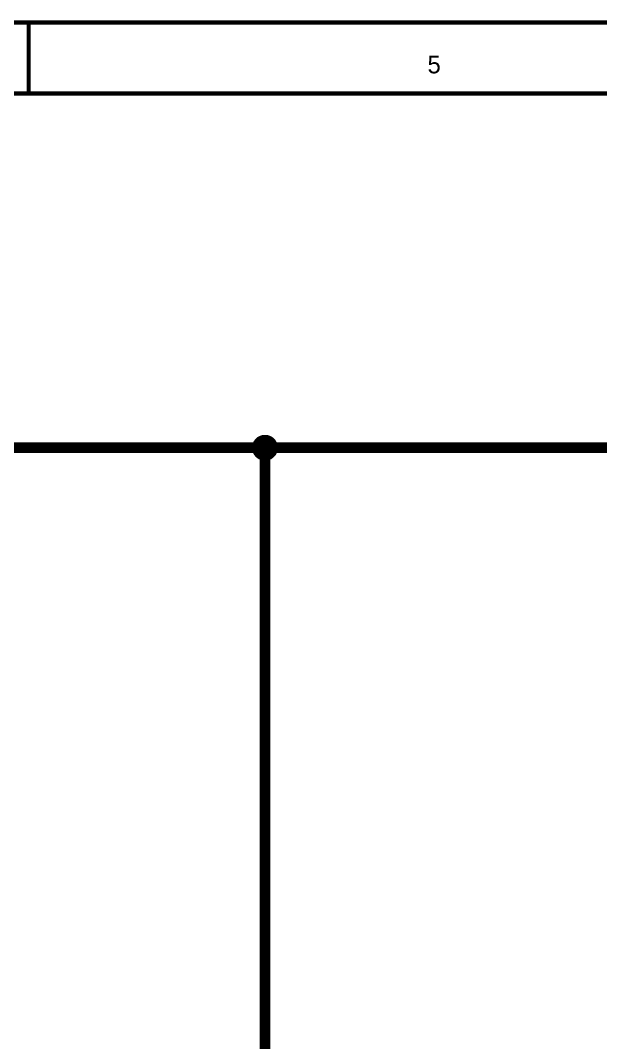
# Model space of a CAD drawing. Header units: millimetres. Extents: x 0 to 13.8, y 0 to 11.8.
# Drawn here: x 9.164 to 10.775, y 8.977 to 11.817 of the extents above; entities that cross this region are included whole.
import ezdxf

# ---------------------------------------------------------------- set-up
doc = ezdxf.new("R2010")
doc.units = ezdxf.units.MM
doc.header["$MEASUREMENT"] = 0
doc.layers.add('Sheet', color=255, linetype='Continuous')

msp = doc.modelspace()

# ---------------------------------------------------------------- linework, layer by layer
at = {"layer": 'Sheet'}
for points, const_width in [([(0, 11.811), (13.7795, 11.811), (13.7795, 0), (0, 0), (0, 11.811)], 0.0118), ([(0, 11.811), (0, 0), (13.7795, 0), (13.7795, 11.811), (0, 11.811), (0, 11.811)], 0.0039), ([(0.1971, 11.6139), (13.5829, 11.6139), (13.5829, 0.1967), (0.1971, 0.1967), (0.1971, 11.6139)], 0.0118), ([(0.1971, 11.6139), (0.1971, 0.1967), (13.5829, 0.1967), (13.5829, 11.6139), (0.1971, 11.6139), (0.1971, 11.6139)], 0.0039)]:
    msp.add_lwpolyline(points, close=True, dxfattribs=dict(at, const_width=const_width))
for points, const_width in [([(9.1864, 11.811), (9.1864, 11.6139)], 0.0118), ([(9.8125, 10.6297), (9.8125, 10.6314), (9.8125, 10.6327), (9.813, 10.6341), (9.813, 10.6358), (9.8134, 10.6372), (9.8139, 10.6385), (9.8143, 10.6402), (9.8147, 10.6416), (9.8156, 10.6429), (9.8161, 10.6442), (9.8169, 10.6451), (9.8178, 10.6464), (9.8187, 10.6477), (9.8196, 10.6486), (9.8205, 10.6499), (9.8214, 10.6508), (9.8222, 10.6517), (9.8236, 10.653), (9.8249, 10.6539), (9.8258, 10.6548), (9.8271, 10.6552), (9.8284, 10.6561), (9.8297, 10.6566), (9.8311, 10.6574), (9.8324, 10.6579), (9.8337, 10.6583), (9.835, 10.6588), (9.8363, 10.6592), (9.8381, 10.6592), (9.8394, 10.6596), (9.8412, 10.6596), (9.8425, 10.6596)], 0.0118), ([(9.8125, 10.6297), (9.8125, 10.6314), (9.8125, 10.6327), (9.813, 10.6341), (9.813, 10.6358), (9.8134, 10.6372), (9.8139, 10.6385), (9.8143, 10.6402), (9.8147, 10.6416), (9.8156, 10.6429), (9.8161, 10.6442), (9.8169, 10.6451), (9.8178, 10.6464), (9.8187, 10.6477), (9.8196, 10.6486), (9.8205, 10.6499), (9.8214, 10.6508), (9.8222, 10.6517), (9.8236, 10.653), (9.8249, 10.6539), (9.8258, 10.6548), (9.8271, 10.6552), (9.8284, 10.6561), (9.8297, 10.6566), (9.8311, 10.6574), (9.8324, 10.6579), (9.8337, 10.6583), (9.835, 10.6588), (9.8363, 10.6592), (9.8381, 10.6592), (9.8394, 10.6596), (9.8412, 10.6596), (9.8425, 10.6596)], 0.0118), ([(9.8125, 10.6297), (9.8125, 10.6314), (9.8125, 10.6327), (9.813, 10.6341), (9.813, 10.6358), (9.8134, 10.6372), (9.8139, 10.6385), (9.8143, 10.6402), (9.8147, 10.6416), (9.8156, 10.6429), (9.8161, 10.6442), (9.8169, 10.6451), (9.8178, 10.6464), (9.8187, 10.6477), (9.8196, 10.6486), (9.8205, 10.6499), (9.8214, 10.6508), (9.8222, 10.6517), (9.8236, 10.653), (9.8249, 10.6539), (9.8258, 10.6548), (9.8271, 10.6552), (9.8284, 10.6561), (9.8297, 10.6566), (9.8311, 10.6574), (9.8324, 10.6579), (9.8337, 10.6583), (9.835, 10.6588), (9.8363, 10.6592), (9.8381, 10.6592), (9.8394, 10.6596), (9.8412, 10.6596), (9.8425, 10.6596)], 0.0118), ([(9.8125, 10.6297), (9.8125, 10.6314), (9.8125, 10.6327), (9.813, 10.6341), (9.813, 10.6358), (9.8134, 10.6372), (9.8139, 10.6385), (9.8143, 10.6402), (9.8147, 10.6416), (9.8156, 10.6429), (9.8161, 10.6442), (9.8169, 10.6451), (9.8178, 10.6464), (9.8187, 10.6477), (9.8196, 10.6486), (9.8205, 10.6499), (9.8214, 10.6508), (9.8222, 10.6517), (9.8236, 10.653), (9.8249, 10.6539), (9.8258, 10.6548), (9.8271, 10.6552), (9.8284, 10.6561), (9.8297, 10.6566), (9.8311, 10.6574), (9.8324, 10.6579), (9.8337, 10.6583), (9.835, 10.6588), (9.8363, 10.6592), (9.8381, 10.6592), (9.8394, 10.6596), (9.8412, 10.6596), (9.8425, 10.6596)], 0.0118), ([(9.8125, 10.6297), (9.8125, 10.6314), (9.8125, 10.6327), (9.813, 10.6341), (9.813, 10.6358), (9.8134, 10.6372), (9.8139, 10.6385), (9.8143, 10.6402), (9.8147, 10.6416), (9.8156, 10.6429), (9.8161, 10.6442), (9.8169, 10.6451), (9.8178, 10.6464), (9.8187, 10.6477), (9.8196, 10.6486), (9.8205, 10.6499), (9.8214, 10.6508), (9.8222, 10.6517), (9.8236, 10.653), (9.8249, 10.6539), (9.8258, 10.6548), (9.8271, 10.6552), (9.8284, 10.6561), (9.8297, 10.6566), (9.8311, 10.6574), (9.8324, 10.6579), (9.8337, 10.6583), (9.835, 10.6588), (9.8363, 10.6592), (9.8381, 10.6592), (9.8394, 10.6596), (9.8412, 10.6596), (9.8425, 10.6596)], 0.0039), ([(9.8125, 10.6297), (9.8125, 10.6314), (9.8125, 10.6327), (9.813, 10.6341), (9.813, 10.6358), (9.8134, 10.6372), (9.8139, 10.6385), (9.8143, 10.6402), (9.8147, 10.6416), (9.8156, 10.6429), (9.8161, 10.6442), (9.8169, 10.6451), (9.8178, 10.6464), (9.8187, 10.6477), (9.8196, 10.6486), (9.8205, 10.6499), (9.8214, 10.6508), (9.8222, 10.6517), (9.8236, 10.653), (9.8249, 10.6539), (9.8258, 10.6548), (9.8271, 10.6552), (9.8284, 10.6561), (9.8297, 10.6566), (9.8311, 10.6574), (9.8324, 10.6579), (9.8337, 10.6583), (9.835, 10.6588), (9.8363, 10.6592), (9.8381, 10.6592), (9.8394, 10.6596), (9.8412, 10.6596), (9.8425, 10.6596)], 0.0039), ([(9.8125, 10.6297), (9.8125, 10.6314), (9.8125, 10.6327), (9.813, 10.6341), (9.813, 10.6358), (9.8134, 10.6372), (9.8139, 10.6385), (9.8143, 10.6402), (9.8147, 10.6416), (9.8156, 10.6429), (9.8161, 10.6442), (9.8169, 10.6451), (9.8178, 10.6464), (9.8187, 10.6477), (9.8196, 10.6486), (9.8205, 10.6499), (9.8214, 10.6508), (9.8222, 10.6517), (9.8236, 10.653), (9.8249, 10.6539), (9.8258, 10.6548), (9.8271, 10.6552), (9.8284, 10.6561), (9.8297, 10.6566), (9.8311, 10.6574), (9.8324, 10.6579), (9.8337, 10.6583), (9.835, 10.6588), (9.8363, 10.6592), (9.8381, 10.6592), (9.8394, 10.6596), (9.8412, 10.6596), (9.8425, 10.6596)], 0.0039), ([(9.8125, 10.6297), (9.8125, 10.6314), (9.8125, 10.6327), (9.813, 10.6341), (9.813, 10.6358), (9.8134, 10.6372), (9.8139, 10.6385), (9.8143, 10.6402), (9.8147, 10.6416), (9.8156, 10.6429), (9.8161, 10.6442), (9.8169, 10.6451), (9.8178, 10.6464), (9.8187, 10.6477), (9.8196, 10.6486), (9.8205, 10.6499), (9.8214, 10.6508), (9.8222, 10.6517), (9.8236, 10.653), (9.8249, 10.6539), (9.8258, 10.6548), (9.8271, 10.6552), (9.8284, 10.6561), (9.8297, 10.6566), (9.8311, 10.6574), (9.8324, 10.6579), (9.8337, 10.6583), (9.835, 10.6588), (9.8363, 10.6592), (9.8381, 10.6592), (9.8394, 10.6596), (9.8412, 10.6596), (9.8425, 10.6596)], 0.0039), ([(9.8425, 10.6596), (9.8425, 10.6596)], 0.0118), ([(9.8425, 10.6596), (9.8443, 10.6596), (9.8456, 10.6596), (9.8469, 10.6592), (9.8487, 10.6592), (9.85, 10.6588), (9.8513, 10.6583), (9.8531, 10.6579), (9.8544, 10.6574), (9.8557, 10.6566), (9.8571, 10.6561), (9.858, 10.6552), (9.8593, 10.6548), (9.8606, 10.6539), (9.8615, 10.653), (9.8628, 10.6517), (9.8637, 10.6508), (9.8646, 10.6499), (9.8659, 10.6486), (9.8668, 10.6477), (9.8677, 10.6464), (9.8681, 10.6451), (9.869, 10.6442), (9.8694, 10.6429), (9.8703, 10.6416), (9.8707, 10.6402), (9.8712, 10.6385), (9.8716, 10.6372), (9.8721, 10.6358), (9.8721, 10.6341), (9.8725, 10.6327), (9.8725, 10.6314), (9.8725, 10.6297)], 0.0118), ([(9.8425, 10.6596), (9.8425, 10.6596)], 0.0118), ([(9.8425, 10.6596), (9.8443, 10.6596), (9.8456, 10.6596), (9.8469, 10.6592), (9.8487, 10.6592), (9.85, 10.6588), (9.8513, 10.6583), (9.8531, 10.6579), (9.8544, 10.6574), (9.8557, 10.6566), (9.8571, 10.6561), (9.858, 10.6552), (9.8593, 10.6548), (9.8606, 10.6539), (9.8615, 10.653), (9.8628, 10.6517), (9.8637, 10.6508), (9.8646, 10.6499), (9.8659, 10.6486), (9.8668, 10.6477), (9.8677, 10.6464), (9.8681, 10.6451), (9.869, 10.6442), (9.8694, 10.6429), (9.8703, 10.6416), (9.8707, 10.6402), (9.8712, 10.6385), (9.8716, 10.6372), (9.8721, 10.6358), (9.8721, 10.6341), (9.8725, 10.6327), (9.8725, 10.6314), (9.8725, 10.6297)], 0.0118), ([(9.8425, 10.6596), (9.8425, 10.6596)], 0.0118), ([(9.8425, 10.6596), (9.8443, 10.6596), (9.8456, 10.6596), (9.8469, 10.6592), (9.8487, 10.6592), (9.85, 10.6588), (9.8513, 10.6583), (9.8531, 10.6579), (9.8544, 10.6574), (9.8557, 10.6566), (9.8571, 10.6561), (9.858, 10.6552), (9.8593, 10.6548), (9.8606, 10.6539), (9.8615, 10.653), (9.8628, 10.6517), (9.8637, 10.6508), (9.8646, 10.6499), (9.8659, 10.6486), (9.8668, 10.6477), (9.8677, 10.6464), (9.8681, 10.6451), (9.869, 10.6442), (9.8694, 10.6429), (9.8703, 10.6416), (9.8707, 10.6402), (9.8712, 10.6385), (9.8716, 10.6372), (9.8721, 10.6358), (9.8721, 10.6341), (9.8725, 10.6327), (9.8725, 10.6314), (9.8725, 10.6297)], 0.0118), ([(9.8425, 10.6596), (9.8425, 10.6596)], 0.0118), ([(9.8425, 10.6596), (9.8443, 10.6596), (9.8456, 10.6596), (9.8469, 10.6592), (9.8487, 10.6592), (9.85, 10.6588), (9.8513, 10.6583), (9.8531, 10.6579), (9.8544, 10.6574), (9.8557, 10.6566), (9.8571, 10.6561), (9.858, 10.6552), (9.8593, 10.6548), (9.8606, 10.6539), (9.8615, 10.653), (9.8628, 10.6517), (9.8637, 10.6508), (9.8646, 10.6499), (9.8659, 10.6486), (9.8668, 10.6477), (9.8677, 10.6464), (9.8681, 10.6451), (9.869, 10.6442), (9.8694, 10.6429), (9.8703, 10.6416), (9.8707, 10.6402), (9.8712, 10.6385), (9.8716, 10.6372), (9.8721, 10.6358), (9.8721, 10.6341), (9.8725, 10.6327), (9.8725, 10.6314), (9.8725, 10.6297)], 0.0118), ([(9.8425, 10.6596), (9.8425, 10.6596)], 0.0039), ([(9.8425, 10.6596), (9.8443, 10.6596), (9.8456, 10.6596), (9.8469, 10.6592), (9.8487, 10.6592), (9.85, 10.6588), (9.8513, 10.6583), (9.8531, 10.6579), (9.8544, 10.6574), (9.8557, 10.6566), (9.8571, 10.6561), (9.858, 10.6552), (9.8593, 10.6548), (9.8606, 10.6539), (9.8615, 10.653), (9.8628, 10.6517), (9.8637, 10.6508), (9.8646, 10.6499), (9.8659, 10.6486), (9.8668, 10.6477), (9.8677, 10.6464), (9.8681, 10.6451), (9.869, 10.6442), (9.8694, 10.6429), (9.8703, 10.6416), (9.8707, 10.6402), (9.8712, 10.6385), (9.8716, 10.6372), (9.8721, 10.6358), (9.8721, 10.6341), (9.8725, 10.6327), (9.8725, 10.6314), (9.8725, 10.6297)], 0.0039), ([(9.8425, 10.6596), (9.8425, 10.6596)], 0.0039), ([(9.8425, 10.6596), (9.8443, 10.6596), (9.8456, 10.6596), (9.8469, 10.6592), (9.8487, 10.6592), (9.85, 10.6588), (9.8513, 10.6583), (9.8531, 10.6579), (9.8544, 10.6574), (9.8557, 10.6566), (9.8571, 10.6561), (9.858, 10.6552), (9.8593, 10.6548), (9.8606, 10.6539), (9.8615, 10.653), (9.8628, 10.6517), (9.8637, 10.6508), (9.8646, 10.6499), (9.8659, 10.6486), (9.8668, 10.6477), (9.8677, 10.6464), (9.8681, 10.6451), (9.869, 10.6442), (9.8694, 10.6429), (9.8703, 10.6416), (9.8707, 10.6402), (9.8712, 10.6385), (9.8716, 10.6372), (9.8721, 10.6358), (9.8721, 10.6341), (9.8725, 10.6327), (9.8725, 10.6314), (9.8725, 10.6297)], 0.0039), ([(9.8425, 10.6596), (9.8425, 10.6596)], 0.0039), ([(9.8425, 10.6596), (9.8443, 10.6596), (9.8456, 10.6596), (9.8469, 10.6592), (9.8487, 10.6592), (9.85, 10.6588), (9.8513, 10.6583), (9.8531, 10.6579), (9.8544, 10.6574), (9.8557, 10.6566), (9.8571, 10.6561), (9.858, 10.6552), (9.8593, 10.6548), (9.8606, 10.6539), (9.8615, 10.653), (9.8628, 10.6517), (9.8637, 10.6508), (9.8646, 10.6499), (9.8659, 10.6486), (9.8668, 10.6477), (9.8677, 10.6464), (9.8681, 10.6451), (9.869, 10.6442), (9.8694, 10.6429), (9.8703, 10.6416), (9.8707, 10.6402), (9.8712, 10.6385), (9.8716, 10.6372), (9.8721, 10.6358), (9.8721, 10.6341), (9.8725, 10.6327), (9.8725, 10.6314), (9.8725, 10.6297)], 0.0039), ([(9.8425, 10.6596), (9.8425, 10.6596)], 0.0039), ([(9.8425, 10.6596), (9.8443, 10.6596), (9.8456, 10.6596), (9.8469, 10.6592), (9.8487, 10.6592), (9.85, 10.6588), (9.8513, 10.6583), (9.8531, 10.6579), (9.8544, 10.6574), (9.8557, 10.6566), (9.8571, 10.6561), (9.858, 10.6552), (9.8593, 10.6548), (9.8606, 10.6539), (9.8615, 10.653), (9.8628, 10.6517), (9.8637, 10.6508), (9.8646, 10.6499), (9.8659, 10.6486), (9.8668, 10.6477), (9.8677, 10.6464), (9.8681, 10.6451), (9.869, 10.6442), (9.8694, 10.6429), (9.8703, 10.6416), (9.8707, 10.6402), (9.8712, 10.6385), (9.8716, 10.6372), (9.8721, 10.6358), (9.8721, 10.6341), (9.8725, 10.6327), (9.8725, 10.6314), (9.8725, 10.6297)], 0.0039), ([(4.5279, 10.6297), (9.8425, 10.6297), (9.8425, 7.874), (9.8425, 6.6926), (7.0869, 6.6926), (4.5279, 6.6926)], 0.0295), ([(9.8425, 10.5997), (9.8412, 10.5997), (9.8394, 10.5997), (9.8381, 10.6001), (9.8363, 10.6001), (9.835, 10.6006), (9.8337, 10.601), (9.8324, 10.6014), (9.8311, 10.6019), (9.8297, 10.6028), (9.8284, 10.6032), (9.8271, 10.6041), (9.8258, 10.605), (9.8249, 10.6058), (9.8236, 10.6067), (9.8222, 10.6076), (9.8214, 10.6085), (9.8205, 10.6094), (9.8196, 10.6107), (9.8187, 10.612), (9.8178, 10.6129), (9.8169, 10.6142), (9.8161, 10.6155), (9.8156, 10.6169), (9.8147, 10.6182), (9.8143, 10.6195), (9.8139, 10.6208), (9.8134, 10.6222), (9.813, 10.6235), (9.813, 10.6252), (9.8125, 10.6266), (9.8125, 10.6283), (9.8125, 10.6297)], 0.0118), ([(9.8125, 10.6297), (9.8125, 10.6297)], 0.0118), ([(9.8425, 10.5997), (9.8412, 10.5997), (9.8394, 10.5997), (9.8381, 10.6001), (9.8363, 10.6001), (9.835, 10.6006), (9.8337, 10.601), (9.8324, 10.6014), (9.8311, 10.6019), (9.8297, 10.6028), (9.8284, 10.6032), (9.8271, 10.6041), (9.8258, 10.605), (9.8249, 10.6058), (9.8236, 10.6067), (9.8222, 10.6076), (9.8214, 10.6085), (9.8205, 10.6094), (9.8196, 10.6107), (9.8187, 10.612), (9.8178, 10.6129), (9.8169, 10.6142), (9.8161, 10.6155), (9.8156, 10.6169), (9.8147, 10.6182), (9.8143, 10.6195), (9.8139, 10.6208), (9.8134, 10.6222), (9.813, 10.6235), (9.813, 10.6252), (9.8125, 10.6266), (9.8125, 10.6283), (9.8125, 10.6297)], 0.0118), ([(9.8125, 10.6297), (9.8125, 10.6297)], 0.0118), ([(9.8425, 10.5997), (9.8412, 10.5997), (9.8394, 10.5997), (9.8381, 10.6001), (9.8363, 10.6001), (9.835, 10.6006), (9.8337, 10.601), (9.8324, 10.6014), (9.8311, 10.6019), (9.8297, 10.6028), (9.8284, 10.6032), (9.8271, 10.6041), (9.8258, 10.605), (9.8249, 10.6058), (9.8236, 10.6067), (9.8222, 10.6076), (9.8214, 10.6085), (9.8205, 10.6094), (9.8196, 10.6107), (9.8187, 10.612), (9.8178, 10.6129), (9.8169, 10.6142), (9.8161, 10.6155), (9.8156, 10.6169), (9.8147, 10.6182), (9.8143, 10.6195), (9.8139, 10.6208), (9.8134, 10.6222), (9.813, 10.6235), (9.813, 10.6252), (9.8125, 10.6266), (9.8125, 10.6283), (9.8125, 10.6297)], 0.0118), ([(9.8125, 10.6297), (9.8125, 10.6297)], 0.0118), ([(9.8425, 10.5997), (9.8412, 10.5997), (9.8394, 10.5997), (9.8381, 10.6001), (9.8363, 10.6001), (9.835, 10.6006), (9.8337, 10.601), (9.8324, 10.6014), (9.8311, 10.6019), (9.8297, 10.6028), (9.8284, 10.6032), (9.8271, 10.6041), (9.8258, 10.605), (9.8249, 10.6058), (9.8236, 10.6067), (9.8222, 10.6076), (9.8214, 10.6085), (9.8205, 10.6094), (9.8196, 10.6107), (9.8187, 10.612), (9.8178, 10.6129), (9.8169, 10.6142), (9.8161, 10.6155), (9.8156, 10.6169), (9.8147, 10.6182), (9.8143, 10.6195), (9.8139, 10.6208), (9.8134, 10.6222), (9.813, 10.6235), (9.813, 10.6252), (9.8125, 10.6266), (9.8125, 10.6283), (9.8125, 10.6297)], 0.0118), ([(9.8125, 10.6297), (9.8125, 10.6297)], 0.0118), ([(9.8425, 10.5997), (9.8412, 10.5997), (9.8394, 10.5997), (9.8381, 10.6001), (9.8363, 10.6001), (9.835, 10.6006), (9.8337, 10.601), (9.8324, 10.6014), (9.8311, 10.6019), (9.8297, 10.6028), (9.8284, 10.6032), (9.8271, 10.6041), (9.8258, 10.605), (9.8249, 10.6058), (9.8236, 10.6067), (9.8222, 10.6076), (9.8214, 10.6085), (9.8205, 10.6094), (9.8196, 10.6107), (9.8187, 10.612), (9.8178, 10.6129), (9.8169, 10.6142), (9.8161, 10.6155), (9.8156, 10.6169), (9.8147, 10.6182), (9.8143, 10.6195), (9.8139, 10.6208), (9.8134, 10.6222), (9.813, 10.6235), (9.813, 10.6252), (9.8125, 10.6266), (9.8125, 10.6283), (9.8125, 10.6297)], 0.0039), ([(9.8125, 10.6297), (9.8125, 10.6297)], 0.0039), ([(9.8425, 10.5997), (9.8412, 10.5997), (9.8394, 10.5997), (9.8381, 10.6001), (9.8363, 10.6001), (9.835, 10.6006), (9.8337, 10.601), (9.8324, 10.6014), (9.8311, 10.6019), (9.8297, 10.6028), (9.8284, 10.6032), (9.8271, 10.6041), (9.8258, 10.605), (9.8249, 10.6058), (9.8236, 10.6067), (9.8222, 10.6076), (9.8214, 10.6085), (9.8205, 10.6094), (9.8196, 10.6107), (9.8187, 10.612), (9.8178, 10.6129), (9.8169, 10.6142), (9.8161, 10.6155), (9.8156, 10.6169), (9.8147, 10.6182), (9.8143, 10.6195), (9.8139, 10.6208), (9.8134, 10.6222), (9.813, 10.6235), (9.813, 10.6252), (9.8125, 10.6266), (9.8125, 10.6283), (9.8125, 10.6297)], 0.0039), ([(9.8125, 10.6297), (9.8125, 10.6297)], 0.0039), ([(9.8425, 10.5997), (9.8412, 10.5997), (9.8394, 10.5997), (9.8381, 10.6001), (9.8363, 10.6001), (9.835, 10.6006), (9.8337, 10.601), (9.8324, 10.6014), (9.8311, 10.6019), (9.8297, 10.6028), (9.8284, 10.6032), (9.8271, 10.6041), (9.8258, 10.605), (9.8249, 10.6058), (9.8236, 10.6067), (9.8222, 10.6076), (9.8214, 10.6085), (9.8205, 10.6094), (9.8196, 10.6107), (9.8187, 10.612), (9.8178, 10.6129), (9.8169, 10.6142), (9.8161, 10.6155), (9.8156, 10.6169), (9.8147, 10.6182), (9.8143, 10.6195), (9.8139, 10.6208), (9.8134, 10.6222), (9.813, 10.6235), (9.813, 10.6252), (9.8125, 10.6266), (9.8125, 10.6283), (9.8125, 10.6297)], 0.0039), ([(9.8125, 10.6297), (9.8125, 10.6297)], 0.0039), ([(9.8425, 10.5997), (9.8412, 10.5997), (9.8394, 10.5997), (9.8381, 10.6001), (9.8363, 10.6001), (9.835, 10.6006), (9.8337, 10.601), (9.8324, 10.6014), (9.8311, 10.6019), (9.8297, 10.6028), (9.8284, 10.6032), (9.8271, 10.6041), (9.8258, 10.605), (9.8249, 10.6058), (9.8236, 10.6067), (9.8222, 10.6076), (9.8214, 10.6085), (9.8205, 10.6094), (9.8196, 10.6107), (9.8187, 10.612), (9.8178, 10.6129), (9.8169, 10.6142), (9.8161, 10.6155), (9.8156, 10.6169), (9.8147, 10.6182), (9.8143, 10.6195), (9.8139, 10.6208), (9.8134, 10.6222), (9.813, 10.6235), (9.813, 10.6252), (9.8125, 10.6266), (9.8125, 10.6283), (9.8125, 10.6297)], 0.0039), ([(9.8125, 10.6297), (9.8125, 10.6297)], 0.0039), ([(9.8425, 10.6297), (13.5829, 10.6297), (13.5829, 7.874)], 0.0295), ([(9.8725, 10.6297), (9.8725, 10.6283), (9.8725, 10.6266), (9.8721, 10.6252), (9.8721, 10.6235), (9.8716, 10.6222), (9.8712, 10.6208), (9.8707, 10.6195), (9.8703, 10.6182), (9.8694, 10.6169), (9.869, 10.6155), (9.8681, 10.6142), (9.8677, 10.6129), (9.8668, 10.612), (9.8659, 10.6107), (9.8646, 10.6094), (9.8637, 10.6085), (9.8628, 10.6076), (9.8615, 10.6067), (9.8606, 10.6058), (9.8593, 10.605), (9.858, 10.6041), (9.8571, 10.6032), (9.8557, 10.6028), (9.8544, 10.6019), (9.8531, 10.6014), (9.8513, 10.601), (9.85, 10.6006), (9.8487, 10.6001), (9.8469, 10.6001), (9.8456, 10.5997), (9.8443, 10.5997), (9.8425, 10.5997)], 0.0118), ([(9.8725, 10.6297), (9.8725, 10.6283), (9.8725, 10.6266), (9.8721, 10.6252), (9.8721, 10.6235), (9.8716, 10.6222), (9.8712, 10.6208), (9.8707, 10.6195), (9.8703, 10.6182), (9.8694, 10.6169), (9.869, 10.6155), (9.8681, 10.6142), (9.8677, 10.6129), (9.8668, 10.612), (9.8659, 10.6107), (9.8646, 10.6094), (9.8637, 10.6085), (9.8628, 10.6076), (9.8615, 10.6067), (9.8606, 10.6058), (9.8593, 10.605), (9.858, 10.6041), (9.8571, 10.6032), (9.8557, 10.6028), (9.8544, 10.6019), (9.8531, 10.6014), (9.8513, 10.601), (9.85, 10.6006), (9.8487, 10.6001), (9.8469, 10.6001), (9.8456, 10.5997), (9.8443, 10.5997), (9.8425, 10.5997)], 0.0118), ([(9.8725, 10.6297), (9.8725, 10.6283), (9.8725, 10.6266), (9.8721, 10.6252), (9.8721, 10.6235), (9.8716, 10.6222), (9.8712, 10.6208), (9.8707, 10.6195), (9.8703, 10.6182), (9.8694, 10.6169), (9.869, 10.6155), (9.8681, 10.6142), (9.8677, 10.6129), (9.8668, 10.612), (9.8659, 10.6107), (9.8646, 10.6094), (9.8637, 10.6085), (9.8628, 10.6076), (9.8615, 10.6067), (9.8606, 10.6058), (9.8593, 10.605), (9.858, 10.6041), (9.8571, 10.6032), (9.8557, 10.6028), (9.8544, 10.6019), (9.8531, 10.6014), (9.8513, 10.601), (9.85, 10.6006), (9.8487, 10.6001), (9.8469, 10.6001), (9.8456, 10.5997), (9.8443, 10.5997), (9.8425, 10.5997)], 0.0118), ([(9.8725, 10.6297), (9.8725, 10.6283), (9.8725, 10.6266), (9.8721, 10.6252), (9.8721, 10.6235), (9.8716, 10.6222), (9.8712, 10.6208), (9.8707, 10.6195), (9.8703, 10.6182), (9.8694, 10.6169), (9.869, 10.6155), (9.8681, 10.6142), (9.8677, 10.6129), (9.8668, 10.612), (9.8659, 10.6107), (9.8646, 10.6094), (9.8637, 10.6085), (9.8628, 10.6076), (9.8615, 10.6067), (9.8606, 10.6058), (9.8593, 10.605), (9.858, 10.6041), (9.8571, 10.6032), (9.8557, 10.6028), (9.8544, 10.6019), (9.8531, 10.6014), (9.8513, 10.601), (9.85, 10.6006), (9.8487, 10.6001), (9.8469, 10.6001), (9.8456, 10.5997), (9.8443, 10.5997), (9.8425, 10.5997)], 0.0118), ([(9.8725, 10.6297), (9.8725, 10.6283), (9.8725, 10.6266), (9.8721, 10.6252), (9.8721, 10.6235), (9.8716, 10.6222), (9.8712, 10.6208), (9.8707, 10.6195), (9.8703, 10.6182), (9.8694, 10.6169), (9.869, 10.6155), (9.8681, 10.6142), (9.8677, 10.6129), (9.8668, 10.612), (9.8659, 10.6107), (9.8646, 10.6094), (9.8637, 10.6085), (9.8628, 10.6076), (9.8615, 10.6067), (9.8606, 10.6058), (9.8593, 10.605), (9.858, 10.6041), (9.8571, 10.6032), (9.8557, 10.6028), (9.8544, 10.6019), (9.8531, 10.6014), (9.8513, 10.601), (9.85, 10.6006), (9.8487, 10.6001), (9.8469, 10.6001), (9.8456, 10.5997), (9.8443, 10.5997), (9.8425, 10.5997)], 0.0039), ([(9.8725, 10.6297), (9.8725, 10.6283), (9.8725, 10.6266), (9.8721, 10.6252), (9.8721, 10.6235), (9.8716, 10.6222), (9.8712, 10.6208), (9.8707, 10.6195), (9.8703, 10.6182), (9.8694, 10.6169), (9.869, 10.6155), (9.8681, 10.6142), (9.8677, 10.6129), (9.8668, 10.612), (9.8659, 10.6107), (9.8646, 10.6094), (9.8637, 10.6085), (9.8628, 10.6076), (9.8615, 10.6067), (9.8606, 10.6058), (9.8593, 10.605), (9.858, 10.6041), (9.8571, 10.6032), (9.8557, 10.6028), (9.8544, 10.6019), (9.8531, 10.6014), (9.8513, 10.601), (9.85, 10.6006), (9.8487, 10.6001), (9.8469, 10.6001), (9.8456, 10.5997), (9.8443, 10.5997), (9.8425, 10.5997)], 0.0039), ([(9.8725, 10.6297), (9.8725, 10.6283), (9.8725, 10.6266), (9.8721, 10.6252), (9.8721, 10.6235), (9.8716, 10.6222), (9.8712, 10.6208), (9.8707, 10.6195), (9.8703, 10.6182), (9.8694, 10.6169), (9.869, 10.6155), (9.8681, 10.6142), (9.8677, 10.6129), (9.8668, 10.612), (9.8659, 10.6107), (9.8646, 10.6094), (9.8637, 10.6085), (9.8628, 10.6076), (9.8615, 10.6067), (9.8606, 10.6058), (9.8593, 10.605), (9.858, 10.6041), (9.8571, 10.6032), (9.8557, 10.6028), (9.8544, 10.6019), (9.8531, 10.6014), (9.8513, 10.601), (9.85, 10.6006), (9.8487, 10.6001), (9.8469, 10.6001), (9.8456, 10.5997), (9.8443, 10.5997), (9.8425, 10.5997)], 0.0039), ([(9.8725, 10.6297), (9.8725, 10.6283), (9.8725, 10.6266), (9.8721, 10.6252), (9.8721, 10.6235), (9.8716, 10.6222), (9.8712, 10.6208), (9.8707, 10.6195), (9.8703, 10.6182), (9.8694, 10.6169), (9.869, 10.6155), (9.8681, 10.6142), (9.8677, 10.6129), (9.8668, 10.612), (9.8659, 10.6107), (9.8646, 10.6094), (9.8637, 10.6085), (9.8628, 10.6076), (9.8615, 10.6067), (9.8606, 10.6058), (9.8593, 10.605), (9.858, 10.6041), (9.8571, 10.6032), (9.8557, 10.6028), (9.8544, 10.6019), (9.8531, 10.6014), (9.8513, 10.601), (9.85, 10.6006), (9.8487, 10.6001), (9.8469, 10.6001), (9.8456, 10.5997), (9.8443, 10.5997), (9.8425, 10.5997)], 0.0039), ([(9.8725, 10.6297), (9.8725, 10.6297), (9.8725, 10.6297), (9.8725, 10.6297), (9.8725, 10.6297), (9.8725, 10.6297), (9.8725, 10.6297), (9.8725, 10.6297), (9.8725, 10.6297), (9.8725, 10.6297), (9.8725, 10.6297), (9.8725, 10.6297), (9.8725, 10.6297), (9.8725, 10.6297), (9.8725, 10.6297), (9.8725, 10.6297), (9.8725, 10.6297), (9.8725, 10.6297), (9.8725, 10.6297), (9.8725, 10.6297), (9.8725, 10.6297), (9.8725, 10.6297), (9.8725, 10.6297), (9.8725, 10.6297), (9.8725, 10.6297), (9.8725, 10.6297), (9.8725, 10.6297), (9.8725, 10.6297), (9.8725, 10.6297), (9.8725, 10.6297), (9.8725, 10.6297), (9.8725, 10.6297), (9.8725, 10.6297)], 0.0118), ([(9.8725, 10.6297), (9.8725, 10.6297)], 0.0118), ([(9.8725, 10.6297), (9.8725, 10.6297), (9.8725, 10.6297), (9.8725, 10.6297), (9.8725, 10.6297), (9.8725, 10.6297), (9.8725, 10.6297), (9.8725, 10.6297), (9.8725, 10.6297), (9.8725, 10.6297), (9.8725, 10.6297), (9.8725, 10.6297), (9.8725, 10.6297), (9.8725, 10.6297), (9.8725, 10.6297), (9.8725, 10.6297), (9.8725, 10.6297), (9.8725, 10.6297), (9.8725, 10.6297), (9.8725, 10.6297), (9.8725, 10.6297), (9.8725, 10.6297), (9.8725, 10.6297), (9.8725, 10.6297), (9.8725, 10.6297), (9.8725, 10.6297), (9.8725, 10.6297), (9.8725, 10.6297), (9.8725, 10.6297), (9.8725, 10.6297), (9.8725, 10.6297), (9.8725, 10.6297), (9.8725, 10.6297)], 0.0118), ([(9.8725, 10.6297), (9.8725, 10.6297)], 0.0118), ([(9.8725, 10.6297), (9.8725, 10.6297), (9.8725, 10.6297), (9.8725, 10.6297), (9.8725, 10.6297), (9.8725, 10.6297), (9.8725, 10.6297), (9.8725, 10.6297), (9.8725, 10.6297), (9.8725, 10.6297), (9.8725, 10.6297), (9.8725, 10.6297), (9.8725, 10.6297), (9.8725, 10.6297), (9.8725, 10.6297), (9.8725, 10.6297), (9.8725, 10.6297), (9.8725, 10.6297), (9.8725, 10.6297), (9.8725, 10.6297), (9.8725, 10.6297), (9.8725, 10.6297), (9.8725, 10.6297), (9.8725, 10.6297), (9.8725, 10.6297), (9.8725, 10.6297), (9.8725, 10.6297), (9.8725, 10.6297), (9.8725, 10.6297), (9.8725, 10.6297), (9.8725, 10.6297), (9.8725, 10.6297), (9.8725, 10.6297)], 0.0118), ([(9.8725, 10.6297), (9.8725, 10.6297)], 0.0118), ([(9.8725, 10.6297), (9.8725, 10.6297), (9.8725, 10.6297), (9.8725, 10.6297), (9.8725, 10.6297), (9.8725, 10.6297), (9.8725, 10.6297), (9.8725, 10.6297), (9.8725, 10.6297), (9.8725, 10.6297), (9.8725, 10.6297), (9.8725, 10.6297), (9.8725, 10.6297), (9.8725, 10.6297), (9.8725, 10.6297), (9.8725, 10.6297), (9.8725, 10.6297), (9.8725, 10.6297), (9.8725, 10.6297), (9.8725, 10.6297), (9.8725, 10.6297), (9.8725, 10.6297), (9.8725, 10.6297), (9.8725, 10.6297), (9.8725, 10.6297), (9.8725, 10.6297), (9.8725, 10.6297), (9.8725, 10.6297), (9.8725, 10.6297), (9.8725, 10.6297), (9.8725, 10.6297), (9.8725, 10.6297), (9.8725, 10.6297)], 0.0118), ([(9.8725, 10.6297), (9.8725, 10.6297)], 0.0118), ([(9.8725, 10.6297), (9.8725, 10.6297), (9.8725, 10.6297), (9.8725, 10.6297), (9.8725, 10.6297), (9.8725, 10.6297), (9.8725, 10.6297), (9.8725, 10.6297), (9.8725, 10.6297), (9.8725, 10.6297), (9.8725, 10.6297), (9.8725, 10.6297), (9.8725, 10.6297), (9.8725, 10.6297), (9.8725, 10.6297), (9.8725, 10.6297), (9.8725, 10.6297), (9.8725, 10.6297), (9.8725, 10.6297), (9.8725, 10.6297), (9.8725, 10.6297), (9.8725, 10.6297), (9.8725, 10.6297), (9.8725, 10.6297), (9.8725, 10.6297), (9.8725, 10.6297), (9.8725, 10.6297), (9.8725, 10.6297), (9.8725, 10.6297), (9.8725, 10.6297), (9.8725, 10.6297), (9.8725, 10.6297), (9.8725, 10.6297)], 0.0039), ([(9.8725, 10.6297), (9.8725, 10.6297)], 0.0039), ([(9.8725, 10.6297), (9.8725, 10.6297), (9.8725, 10.6297), (9.8725, 10.6297), (9.8725, 10.6297), (9.8725, 10.6297), (9.8725, 10.6297), (9.8725, 10.6297), (9.8725, 10.6297), (9.8725, 10.6297), (9.8725, 10.6297), (9.8725, 10.6297), (9.8725, 10.6297), (9.8725, 10.6297), (9.8725, 10.6297), (9.8725, 10.6297), (9.8725, 10.6297), (9.8725, 10.6297), (9.8725, 10.6297), (9.8725, 10.6297), (9.8725, 10.6297), (9.8725, 10.6297), (9.8725, 10.6297), (9.8725, 10.6297), (9.8725, 10.6297), (9.8725, 10.6297), (9.8725, 10.6297), (9.8725, 10.6297), (9.8725, 10.6297), (9.8725, 10.6297), (9.8725, 10.6297), (9.8725, 10.6297), (9.8725, 10.6297)], 0.0039), ([(9.8725, 10.6297), (9.8725, 10.6297)], 0.0039), ([(9.8725, 10.6297), (9.8725, 10.6297), (9.8725, 10.6297), (9.8725, 10.6297), (9.8725, 10.6297), (9.8725, 10.6297), (9.8725, 10.6297), (9.8725, 10.6297), (9.8725, 10.6297), (9.8725, 10.6297), (9.8725, 10.6297), (9.8725, 10.6297), (9.8725, 10.6297), (9.8725, 10.6297), (9.8725, 10.6297), (9.8725, 10.6297), (9.8725, 10.6297), (9.8725, 10.6297), (9.8725, 10.6297), (9.8725, 10.6297), (9.8725, 10.6297), (9.8725, 10.6297), (9.8725, 10.6297), (9.8725, 10.6297), (9.8725, 10.6297), (9.8725, 10.6297), (9.8725, 10.6297), (9.8725, 10.6297), (9.8725, 10.6297), (9.8725, 10.6297), (9.8725, 10.6297), (9.8725, 10.6297), (9.8725, 10.6297)], 0.0039), ([(9.8725, 10.6297), (9.8725, 10.6297)], 0.0039), ([(9.8725, 10.6297), (9.8725, 10.6297), (9.8725, 10.6297), (9.8725, 10.6297), (9.8725, 10.6297), (9.8725, 10.6297), (9.8725, 10.6297), (9.8725, 10.6297), (9.8725, 10.6297), (9.8725, 10.6297), (9.8725, 10.6297), (9.8725, 10.6297), (9.8725, 10.6297), (9.8725, 10.6297), (9.8725, 10.6297), (9.8725, 10.6297), (9.8725, 10.6297), (9.8725, 10.6297), (9.8725, 10.6297), (9.8725, 10.6297), (9.8725, 10.6297), (9.8725, 10.6297), (9.8725, 10.6297), (9.8725, 10.6297), (9.8725, 10.6297), (9.8725, 10.6297), (9.8725, 10.6297), (9.8725, 10.6297), (9.8725, 10.6297), (9.8725, 10.6297), (9.8725, 10.6297), (9.8725, 10.6297), (9.8725, 10.6297)], 0.0039), ([(9.8725, 10.6297), (9.8725, 10.6297)], 0.0039)]:
    msp.add_lwpolyline(points, dxfattribs=dict(at, const_width=const_width))
at = {"layer": 'Sheet', "const_width": 0.03}
msp.add_lwpolyline([(9.8275, 10.6299, 1), (9.8575, 10.6299, 1)], format="xyb", close=True, dxfattribs=at)

# ---------------------------------------------------------------- texts
at = {"layer": 'Sheet'}
msp.add_text('5', height=0.0494, dxfattribs=at).set_placement((10.2941, 11.6699))

doc.saveas('drawing.dxf')
